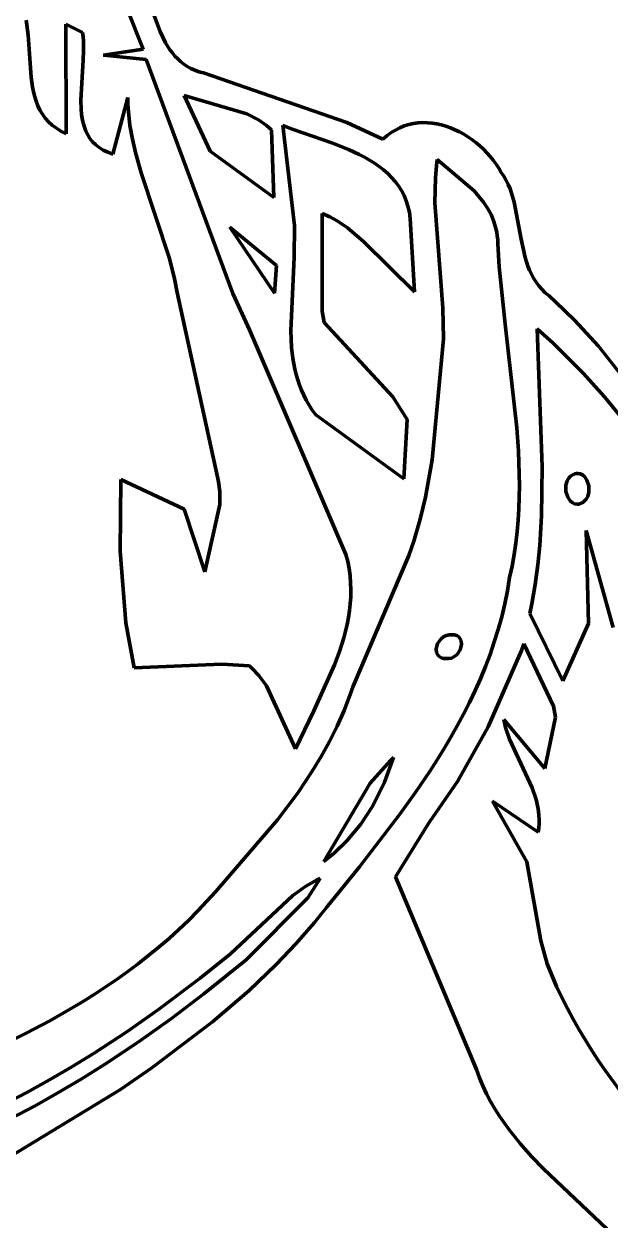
# Model space of a CAD drawing. Header units: millimetres. Extents: x 0 to 12.5, y 0 to 14.6.
# Drawn here: x 9.376 to 10.236, y 3.18 to 4.934 of the extents above; entities that cross this region are included whole.
import ezdxf

# ---------------------------------------------------------------- set-up
doc = ezdxf.new("R2010")
doc.units = ezdxf.units.MM
doc.layers.add('color#131313ff', color=7, linetype='CONTINUOUS', lineweight=100)
doc.layers.add('color#fcfcfcff', color=7, linetype='CONTINUOUS', lineweight=100)

msp = doc.modelspace()

# ---------------------------------------------------------------- linework, layer by layer
at = {"layer": 'color#131313ff'}
for p, q in [((9.5518, 4.9877), (9.5761, 4.9229)), ((9.5513, 4.8971), (9.5272, 4.9573)), ((9.3795, 4.9397), (9.3808, 4.9324)), ((9.3808, 4.9324), (9.3827, 4.9173)), ((9.4385, 4.7727), (9.4378, 4.9334)), ((9.4378, 4.9334), (9.4624, 4.9214)), ((9.3827, 4.9173), (9.3869, 4.856)), ((9.4624, 4.9214), (9.4633, 4.9152)), ((9.4633, 4.9152), (9.4638, 4.9087)), ((9.5761, 4.9229), (9.5843, 4.9063)), ((9.464, 4.8951), (9.4634, 4.8809)), ((9.4638, 4.9087), (9.464, 4.8951)), ((9.4929, 4.8884), (9.5513, 4.8971)), ((9.5843, 4.9063), (9.5906, 4.8962)), ((9.5906, 4.8962), (9.5942, 4.8914)), ((9.4634, 4.8809), (9.4599, 4.8224)), ((9.5556, 4.8819), (9.4929, 4.8884)), ((9.6829, 4.5387), (9.5556, 4.8819)), ((9.5942, 4.8914), (9.5979, 4.8869)), ((9.5979, 4.8869), (9.602, 4.8826)), ((9.602, 4.8826), (9.6063, 4.8787)), ((9.6063, 4.8787), (9.611, 4.875)), ((9.611, 4.875), (9.616, 4.8717)), ((9.616, 4.8717), (9.6213, 4.8687)), ((9.6213, 4.8687), (9.627, 4.8661)), ((9.627, 4.8661), (9.6331, 4.8639)), ((9.6331, 4.8639), (9.6396, 4.8621)), ((9.6396, 4.8621), (9.8501, 4.7896)), ((9.3869, 4.856), (9.389, 4.8413)), ((9.389, 4.8413), (9.3905, 4.8342)), ((9.3905, 4.8342), (9.3922, 4.8272)), ((9.3922, 4.8272), (9.3944, 4.8205)), ((9.5068, 4.743), (9.5286, 4.826)), ((9.5286, 4.826), (9.5289, 4.8156)), ((9.6114, 4.829), (9.6494, 4.7472)), ((9.7035, 4.802), (9.6114, 4.829)), ((9.3944, 4.8205), (9.397, 4.814)), ((9.397, 4.814), (9.4, 4.8077)), ((9.4, 4.8077), (9.4036, 4.8017)), ((9.4599, 4.8224), (9.4603, 4.8084)), ((9.4603, 4.8084), (9.4609, 4.8016)), ((9.5289, 4.8156), (9.5296, 4.8053)), ((9.4036, 4.8017), (9.4077, 4.796)), ((9.4077, 4.796), (9.4125, 4.7906)), ((9.4125, 4.7906), (9.4179, 4.7856)), ((9.4609, 4.8016), (9.4619, 4.7951)), ((9.4619, 4.7951), (9.4633, 4.7887)), ((9.4633, 4.7887), (9.4651, 4.7826)), ((9.5296, 4.8053), (9.5306, 4.7951)), ((9.5306, 4.7951), (9.532, 4.785)), ((9.7203, 4.7932), (9.7035, 4.802)), ((9.732, 4.785), (9.7203, 4.7932)), ((9.8501, 4.7896), (9.9027, 4.7649)), ((9.9476, 4.7879), (9.9544, 4.7888)), ((9.9544, 4.7888), (9.9613, 4.7892)), ((9.9613, 4.7892), (9.9681, 4.7891)), ((9.9681, 4.7891), (9.975, 4.7885)), ((9.975, 4.7885), (9.9818, 4.7875)), ((9.4179, 4.7856), (9.424, 4.7809)), ((9.424, 4.7809), (9.4308, 4.7766)), ((9.4308, 4.7766), (9.4385, 4.7727)), ((9.4651, 4.7826), (9.4673, 4.7768)), ((9.4673, 4.7768), (9.47, 4.7712)), ((9.47, 4.7712), (9.4733, 4.766)), ((9.532, 4.785), (9.5355, 4.7649)), ((9.7393, 4.7786), (9.732, 4.785)), ((9.7429, 4.6793), (9.7393, 4.7786)), ((9.7563, 4.7851), (9.7731, 4.6383)), ((9.7711, 4.7794), (9.7563, 4.7851)), ((9.8279, 4.7595), (9.7711, 4.7794)), ((9.9087, 4.7701), (9.9149, 4.7746)), ((9.9149, 4.7746), (9.9212, 4.7784)), ((9.9212, 4.7784), (9.9276, 4.7817)), ((9.9276, 4.7817), (9.9342, 4.7843)), ((9.9342, 4.7843), (9.9409, 4.7864)), ((9.9409, 4.7864), (9.9476, 4.7879)), ((9.9818, 4.7875), (9.9886, 4.786)), ((9.9886, 4.786), (9.9954, 4.784)), ((9.9954, 4.784), (10.002, 4.7817)), ((10.002, 4.7817), (10.0086, 4.7789)), ((10.0086, 4.7789), (10.015, 4.7758)), ((10.015, 4.7758), (10.0214, 4.7723)), ((10.0214, 4.7723), (10.0275, 4.7685)), ((9.4733, 4.766), (9.4772, 4.7611)), ((9.4772, 4.7611), (9.4817, 4.7566)), ((9.4817, 4.7566), (9.4869, 4.7526)), ((9.5355, 4.7649), (9.54, 4.7452)), ((9.8525, 4.7497), (9.8279, 4.7595)), ((9.9027, 4.7649), (9.9087, 4.7701)), ((10.0275, 4.7685), (10.0335, 4.7644)), ((10.0335, 4.7644), (10.0393, 4.76)), ((10.0393, 4.76), (10.0449, 4.7553)), ((10.0449, 4.7553), (10.0502, 4.7503)), ((9.4869, 4.7526), (9.4928, 4.7489)), ((9.4928, 4.7489), (9.4994, 4.7457)), ((9.4994, 4.7457), (9.5068, 4.743)), ((9.54, 4.7452), (9.5482, 4.7158)), ((9.6494, 4.7472), (9.7429, 4.6793)), ((9.8683, 4.7424), (9.8525, 4.7497)), ((9.876, 4.7385), (9.8683, 4.7424)), ((9.8834, 4.7343), (9.876, 4.7385)), ((10.0502, 4.7503), (10.0554, 4.7451)), ((10.0554, 4.7451), (10.0602, 4.7397)), ((10.0602, 4.7397), (10.0647, 4.7341)), ((9.8905, 4.7298), (9.8834, 4.7343)), ((9.8974, 4.7251), (9.8905, 4.7298)), ((9.9039, 4.7201), (9.8974, 4.7251)), ((9.91, 4.7147), (9.9039, 4.7201)), ((9.9813, 4.7263), (9.9798, 4.7081)), ((9.9824, 4.7354), (9.9813, 4.7263)), ((10.0367, 4.6894), (9.9824, 4.7354)), ((10.0647, 4.7341), (10.069, 4.7283)), ((10.069, 4.7283), (10.0729, 4.7223)), ((10.0729, 4.7223), (10.0764, 4.7162)), ((9.5482, 4.7158), (9.5898, 4.59)), ((9.9157, 4.709), (9.91, 4.7147)), ((9.921, 4.703), (9.9157, 4.709)), ((9.9258, 4.6966), (9.921, 4.703)), ((9.9798, 4.7081), (9.9791, 4.6718)), ((10.0764, 4.7162), (10.0803, 4.7105)), ((10.0803, 4.7105), (10.0837, 4.7046)), ((10.0837, 4.7046), (10.0867, 4.6985)), ((9.9302, 4.6898), (9.9258, 4.6966)), ((9.9339, 4.6825), (9.9302, 4.6898)), ((10.0505, 4.6726), (10.0367, 4.6894)), ((10.0867, 4.6985), (10.0894, 4.6923)), ((10.0894, 4.6923), (10.0917, 4.6859)), ((10.0917, 4.6859), (10.0956, 4.6728)), ((9.9371, 4.6748), (9.9339, 4.6825)), ((9.9397, 4.6667), (9.9371, 4.6748)), ((9.9417, 4.658), (9.9397, 4.6667)), ((9.9791, 4.6718), (9.9908, 4.5177)), ((10.0564, 4.6637), (10.0505, 4.6726)), ((10.0956, 4.6728), (10.1057, 4.6184)), ((9.8138, 4.5127), (9.8137, 4.6562)), ((9.8137, 4.6562), (9.8251, 4.651)), ((9.8251, 4.651), (9.8359, 4.6451)), ((9.9429, 4.6489), (9.9417, 4.658)), ((9.9493, 4.5413), (9.9429, 4.6489)), ((10.0615, 4.6543), (10.0564, 4.6637)), ((10.0656, 4.6444), (10.0615, 4.6543)), ((9.6783, 4.636), (9.7441, 4.5392)), ((9.7467, 4.5797), (9.6783, 4.636)), ((9.7731, 4.6383), (9.7727, 4.5913)), ((9.8359, 4.6451), (9.8511, 4.6348)), ((9.8511, 4.6348), (9.8745, 4.6151)), ((10.0687, 4.6341), (10.0656, 4.6444)), ((10.0699, 4.6287), (10.0687, 4.6341)), ((9.8745, 4.6151), (9.9493, 4.5413)), ((10.0707, 4.6232), (10.0699, 4.6287)), ((10.0713, 4.6175), (10.0707, 4.6232)), ((10.0715, 4.6117), (10.0713, 4.6175)), ((10.1057, 4.6184), (10.1114, 4.5917)), ((10.0735, 4.578), (10.0715, 4.6117)), ((9.5898, 4.59), (9.5974, 4.5604)), ((9.7441, 4.5392), (9.7467, 4.5797)), ((9.7727, 4.5913), (9.7677, 4.4843)), ((10.082, 4.4936), (10.0735, 4.578)), ((10.1114, 4.5917), (10.1155, 4.579)), ((10.1155, 4.579), (10.1179, 4.5729)), ((9.5974, 4.5604), (9.6013, 4.5403)), ((10.1179, 4.5729), (10.1207, 4.5669)), ((10.1207, 4.5669), (10.1239, 4.5611)), ((10.1239, 4.5611), (10.1275, 4.5555)), ((10.1275, 4.5555), (10.1315, 4.5501)), ((10.1315, 4.5501), (10.136, 4.5449)), ((10.136, 4.5449), (10.141, 4.5399)), ((9.6013, 4.5403), (9.6609, 4.2675)), ((9.7073, 4.4853), (9.6829, 4.5387)), ((10.141, 4.5399), (10.1465, 4.5353)), ((10.1465, 4.5353), (10.1561, 4.5265)), ((10.1561, 4.5265), (10.1838, 4.4994)), ((9.8168, 4.4964), (9.8138, 4.5127)), ((9.9908, 4.5177), (9.9916, 4.4723)), ((9.9177, 4.387), (9.8168, 4.4964)), ((10.0993, 4.3415), (10.082, 4.4936)), ((10.1838, 4.4994), (10.2189, 4.4616)), ((9.8487, 4.1561), (9.7073, 4.4853)), ((9.7677, 4.4843), (9.7689, 4.4597)), ((10.1292, 4.4868), (10.1365, 4.2847)), ((10.1524, 4.4658), (10.1292, 4.4868)), ((9.7689, 4.4597), (9.7708, 4.4436)), ((9.9916, 4.4723), (9.9751, 4.2949)), ((10.1748, 4.4441), (10.1524, 4.4658)), ((10.2189, 4.4616), (10.3868, 4.2487)), ((9.7708, 4.4436), (9.7738, 4.4277)), ((10.1965, 4.4217), (10.1748, 4.4441)), ((9.7738, 4.4277), (9.7757, 4.4199)), ((9.7757, 4.4199), (9.778, 4.4121)), ((10.2278, 4.387), (10.1965, 4.4217)), ((9.778, 4.4121), (9.7806, 4.4045)), ((9.7806, 4.4045), (9.7835, 4.3969)), ((9.7835, 4.3969), (9.7869, 4.3895)), ((9.7869, 4.3895), (9.7906, 4.3821)), ((9.9385, 4.354), (9.9177, 4.387)), ((10.2675, 4.3388), (10.2278, 4.387)), ((9.7906, 4.3821), (9.7948, 4.3749)), ((9.7948, 4.3749), (9.7994, 4.3678)), ((9.7994, 4.3678), (9.8045, 4.3609)), ((9.8045, 4.3609), (9.9336, 4.267)), ((9.9336, 4.267), (9.9385, 4.354)), ((10.1016, 4.3077), (10.0993, 4.3415)), ((10.1029, 4.2739), (10.1016, 4.3077)), ((9.9751, 4.2949), (9.9654, 4.2402)), ((10.1365, 4.2847), (10.1357, 4.2125)), ((9.5186, 4.2662), (9.5176, 4.1608)), ((9.6116, 4.2225), (9.5186, 4.2662)), ((9.6609, 4.2675), (9.6619, 4.2626)), ((9.6619, 4.2626), (9.6637, 4.2482)), ((10.1031, 4.257), (10.1029, 4.2739)), ((10.1711, 4.2575), (10.1729, 4.2639)), ((10.1729, 4.2639), (10.175, 4.2676)), ((10.175, 4.2676), (10.178, 4.2707)), ((10.178, 4.2707), (10.1803, 4.2723)), ((10.1803, 4.2723), (10.1825, 4.2735)), ((10.1825, 4.2735), (10.1846, 4.2744)), ((10.1846, 4.2744), (10.1867, 4.2749)), ((10.1867, 4.2749), (10.1886, 4.275)), ((10.1886, 4.275), (10.1923, 4.2745)), ((10.1923, 4.2745), (10.1956, 4.2728)), ((10.1956, 4.2728), (10.1985, 4.2702)), ((10.1985, 4.2702), (10.202, 4.265)), ((10.202, 4.265), (10.2047, 4.2565)), ((9.6637, 4.2482), (9.6637, 4.2291)), ((10.1029, 4.2401), (10.1031, 4.257)), ((10.1713, 4.2485), (10.1711, 4.2575)), ((10.1741, 4.2399), (10.1713, 4.2485)), ((10.2049, 4.2474), (10.2033, 4.241)), ((10.2047, 4.2565), (10.2049, 4.2474)), ((9.6637, 4.2291), (9.6419, 4.1305)), ((9.9654, 4.2402), (9.9577, 4.2077)), ((10.1023, 4.2232), (10.1029, 4.2401)), ((10.1776, 4.2347), (10.1741, 4.2399)), ((10.1806, 4.2321), (10.1776, 4.2347)), ((10.184, 4.2304), (10.1806, 4.2321)), ((10.1877, 4.2298), (10.184, 4.2304)), ((10.1897, 4.2299), (10.1877, 4.2298)), ((10.1917, 4.2304), (10.1897, 4.2299)), ((10.1939, 4.2312), (10.1917, 4.2304)), ((10.1961, 4.2324), (10.1939, 4.2312)), ((10.1983, 4.234), (10.1961, 4.2324)), ((10.2012, 4.2372), (10.1983, 4.234)), ((10.2033, 4.241), (10.2012, 4.2372)), ((9.6419, 4.1305), (9.6116, 4.2225)), ((10.1013, 4.2063), (10.1023, 4.2232)), ((10.1357, 4.2125), (10.133, 4.1694)), ((9.9577, 4.2077), (9.9482, 4.1756)), ((10.0998, 4.1895), (10.1013, 4.2063)), ((9.9482, 4.1756), (9.9408, 4.1545)), ((10.0979, 4.1726), (10.0998, 4.1895)), ((10.2043, 4.0546), (10.201, 4.1911)), ((10.201, 4.1911), (10.2408, 4.0492)), ((9.5176, 4.1608), (9.5261, 4.0557)), ((10.0954, 4.1558), (10.0979, 4.1726)), ((10.133, 4.1694), (10.1302, 4.1408)), ((9.8513, 4.1456), (9.8487, 4.1561)), ((9.8533, 4.1353), (9.8513, 4.1456)), ((9.9408, 4.1545), (9.8592, 3.9628)), ((10.0924, 4.139), (10.0954, 4.1558)), ((10.1302, 4.1408), (10.1263, 4.1122)), ((9.8547, 4.1249), (9.8533, 4.1353)), ((9.8555, 4.1146), (9.8547, 4.1249)), ((10.0856, 4.1028), (10.0888, 4.1221)), ((10.0888, 4.1221), (10.0924, 4.139)), ((9.8559, 4.1043), (9.8555, 4.1146)), ((9.8557, 4.0941), (9.8559, 4.1043)), ((10.1263, 4.1122), (10.1212, 4.0838)), ((9.855, 4.0839), (9.8557, 4.0941)), ((10.0817, 4.0837), (10.0856, 4.1028)), ((9.8523, 4.0637), (9.8539, 4.0738)), ((9.8539, 4.0738), (9.855, 4.0839)), ((10.0772, 4.0648), (10.0817, 4.0837)), ((10.1212, 4.0838), (10.1182, 4.0696)), ((10.1182, 4.0696), (10.167, 3.9709)), ((9.5261, 4.0557), (9.5382, 3.9897)), ((9.848, 4.0436), (9.8504, 4.0536)), ((9.8504, 4.0536), (9.8523, 4.0637)), ((10.0721, 4.0462), (10.0772, 4.0648)), ((10.167, 3.9709), (10.2043, 4.0546)), ((9.8454, 4.0336), (9.848, 4.0436)), ((9.9877, 4.0321), (9.9925, 4.0358)), ((9.9925, 4.0358), (9.9962, 4.0374)), ((9.9962, 4.0374), (10.0003, 4.0381)), ((10.0003, 4.0381), (10.0024, 4.0381)), ((10.0024, 4.0381), (10.005, 4.0382)), ((10.005, 4.0382), (10.0074, 4.0381)), ((10.0074, 4.0381), (10.0095, 4.0377)), ((10.0095, 4.0377), (10.0113, 4.037)), ((10.0113, 4.037), (10.0143, 4.0351)), ((10.0143, 4.0351), (10.0164, 4.0325)), ((10.0663, 4.0278), (10.0721, 4.0462)), ((9.8391, 4.0138), (9.8454, 4.0336)), ((9.9812, 4.0179), (9.9832, 4.0254)), ((9.9816, 4.0125), (9.9812, 4.0179)), ((9.9832, 4.0254), (9.9877, 4.0321)), ((10.018, 4.0239), (10.0161, 4.0163)), ((10.0164, 4.0325), (10.0177, 4.0293)), ((10.0177, 4.0293), (10.018, 4.0239)), ((10.06, 4.0096), (10.0663, 4.0278)), ((10.1096, 4.025), (10.1061, 4.0154)), ((10.1531, 3.9336), (10.1096, 4.025)), ((9.8319, 3.9942), (9.8391, 4.0138)), ((9.9829, 4.0094), (9.9816, 4.0125)), ((9.985, 4.0067), (9.9829, 4.0094)), ((9.9881, 4.0048), (9.985, 4.0067)), ((9.99, 4.0041), (9.9881, 4.0048)), ((9.9922, 4.0037), (9.99, 4.0041)), ((9.9946, 4.0035), (9.9922, 4.0037)), ((9.9973, 4.0035), (9.9946, 4.0035)), ((9.9994, 4.0035), (9.9973, 4.0035)), ((10.0034, 4.0042), (9.9994, 4.0035)), ((10.007, 4.0058), (10.0034, 4.0042)), ((10.0117, 4.0096), (10.007, 4.0058)), ((10.0161, 4.0163), (10.0117, 4.0096)), ((10.0532, 3.9917), (10.06, 4.0096)), ((10.1061, 4.0154), (10.0571, 3.9033)), ((9.5382, 3.9897), (9.6665, 3.9954)), ((9.6665, 3.9954), (9.7072, 3.9927)), ((9.7072, 3.9927), (9.7108, 3.9894)), ((9.7108, 3.9894), (9.7208, 3.9788)), ((9.8014, 3.9269), (9.8319, 3.9942)), ((10.0459, 3.9739), (10.0532, 3.9917)), ((9.7208, 3.9788), (9.7322, 3.9633)), ((10.0381, 3.9564), (10.0459, 3.9739)), ((9.7322, 3.9633), (9.7745, 3.8711)), ((9.8551, 3.9508), (9.8507, 3.939)), ((9.8592, 3.9628), (9.8551, 3.9508)), ((10.0298, 3.939), (10.0381, 3.9564)), ((9.8507, 3.939), (9.846, 3.9273)), ((10.0211, 3.9219), (10.0298, 3.939)), ((10.1558, 3.9175), (10.1531, 3.9336)), ((9.7745, 3.8711), (9.8014, 3.9269)), ((9.846, 3.9273), (9.8358, 3.9043)), ((10.012, 3.9049), (10.0211, 3.9219)), ((10.0829, 3.9025), (10.0802, 3.9143)), ((10.0802, 3.9143), (10.1402, 3.8422)), ((10.1402, 3.8422), (10.1558, 3.9175)), ((9.8358, 3.9043), (9.8246, 3.8819)), ((10.0025, 3.8882), (10.012, 3.9049)), ((10.0571, 3.9033), (10.0122, 3.8234)), ((10.0887, 3.8853), (10.0829, 3.9025)), ((9.8246, 3.8819), (9.8124, 3.86)), ((9.9927, 3.8716), (10.0025, 3.8882)), ((10.1219, 3.8138), (10.0887, 3.8853)), ((9.8124, 3.86), (9.7994, 3.8385)), ((9.9185, 3.8585), (9.9054, 3.8223)), ((9.9139, 3.8541), (9.9185, 3.8585)), ((9.9825, 3.8551), (9.9927, 3.8716)), ((9.8844, 3.8207), (9.9139, 3.8541)), ((9.972, 3.8388), (9.9825, 3.8551)), ((9.7994, 3.8385), (9.7784, 3.8072)), ((9.9503, 3.8067), (9.972, 3.8388)), ((9.7784, 3.8072), (9.7483, 3.7668)), ((9.8164, 3.7059), (9.8844, 3.8207)), ((9.9054, 3.8223), (9.8881, 3.7877)), ((9.9277, 3.7751), (9.9503, 3.8067)), ((10.0122, 3.8234), (9.9718, 3.7646)), ((10.1276, 3.7969), (10.1219, 3.8138)), ((10.1142, 3.7055), (10.0638, 3.7944)), ((10.0638, 3.7944), (10.1307, 3.7487)), ((10.1303, 3.7853), (10.1276, 3.7969)), ((9.8685, 3.6982), (9.9277, 3.7751)), ((9.8881, 3.7877), (9.8704, 3.7608)), ((10.1312, 3.7795), (10.1303, 3.7853)), ((10.1318, 3.7735), (10.1312, 3.7795)), ((10.1321, 3.7674), (10.1318, 3.7735)), ((9.7483, 3.7668), (9.6578, 3.6621)), ((9.8704, 3.7608), (9.8498, 3.736)), ((9.97, 3.7618), (9.9213, 3.6835)), ((9.9718, 3.7646), (9.97, 3.7618)), ((10.1307, 3.7487), (10.1316, 3.755)), ((10.1316, 3.755), (10.132, 3.7613)), ((10.132, 3.7613), (10.1321, 3.7674)), ((9.8498, 3.736), (9.8314, 3.7181)), ((9.8314, 3.7181), (9.8164, 3.7059)), ((10.1345, 3.5897), (10.1142, 3.7055)), ((9.8203, 3.6384), (9.8685, 3.6982)), ((9.9213, 3.6835), (10.0401, 3.401)), ((9.7706, 3.6559), (9.79, 3.6696)), ((9.79, 3.6696), (9.8057, 3.6784)), ((9.8111, 3.681), (9.7929, 3.6528)), ((9.8057, 3.6784), (9.8111, 3.681)), ((9.6578, 3.6621), (9.6448, 3.6475)), ((9.6795, 3.5705), (9.7706, 3.6559)), ((9.7929, 3.6528), (9.7024, 3.5618)), ((9.6314, 3.6333), (9.6177, 3.6195)), ((9.6448, 3.6475), (9.6314, 3.6333)), ((9.8027, 3.6166), (9.8203, 3.6384)), ((9.6177, 3.6195), (9.6037, 3.6061)), ((9.7752, 3.585), (9.8027, 3.6166)), ((9.6037, 3.6061), (9.5893, 3.5931)), ((9.5746, 3.5805), (9.5597, 3.5683)), ((9.5893, 3.5931), (9.5746, 3.5805)), ((9.7464, 3.5548), (9.7752, 3.585)), ((10.1438, 3.5558), (10.1345, 3.5897)), ((9.5597, 3.5683), (9.5444, 3.5563)), ((9.6349, 3.5349), (9.6795, 3.5705)), ((9.7024, 3.5618), (9.6404, 3.5119)), ((9.529, 3.5448), (9.5132, 3.5335)), ((9.5444, 3.5563), (9.529, 3.5448)), ((9.7061, 3.5162), (9.7464, 3.5548)), ((10.1505, 3.5393), (10.1438, 3.5558)), ((9.5132, 3.5335), (9.4972, 3.5226)), ((9.574, 3.4891), (9.6349, 3.5349)), ((10.1577, 3.5227), (10.1505, 3.5393)), ((9.481, 3.512), (9.4646, 3.5017)), ((9.4972, 3.5226), (9.481, 3.512)), ((9.6404, 3.5119), (9.5928, 3.4759)), ((9.6531, 3.4708), (9.7061, 3.5162)), ((10.1653, 3.5064), (10.1577, 3.5227)), ((9.448, 3.4917), (9.4143, 3.4724)), ((9.4646, 3.5017), (9.448, 3.4917)), ((10.1734, 3.4904), (10.1653, 3.5064)), ((10.1818, 3.4746), (10.1734, 3.4904)), ((9.5272, 3.4562), (9.574, 3.4891)), ((9.5928, 3.4759), (9.5441, 3.4412)), ((10.1907, 3.459), (10.1818, 3.4746)), ((9.4143, 3.4724), (9.3799, 3.4541)), ((9.4794, 3.4248), (9.5272, 3.4562)), ((9.564, 3.4034), (9.6531, 3.4708)), ((10.1999, 3.4438), (10.1907, 3.459)), ((9.3799, 3.4541), (9.3451, 3.4367)), ((9.5441, 3.4412), (9.4944, 3.408)), ((10.2094, 3.4287), (10.1999, 3.4438)), ((9.4469, 3.4048), (9.4794, 3.4248)), ((10.2193, 3.4138), (10.2094, 3.4287)), ((9.414, 3.3856), (9.4469, 3.4048)), ((9.4944, 3.408), (9.4606, 3.3868)), ((9.5181, 3.3718), (9.564, 3.4034)), ((10.2294, 3.3991), (10.2193, 3.4138)), ((9.3807, 3.3672), (9.414, 3.3856)), ((9.4606, 3.3868), (9.4264, 3.3665)), ((10.0401, 3.401), (10.0445, 3.3888)), ((10.0445, 3.3888), (10.0495, 3.3769)), ((10.2505, 3.3703), (10.2294, 3.3991)), ((9.355, 3.2722), (9.5181, 3.3718)), ((10.0495, 3.3769), (10.055, 3.3653)), ((9.3469, 3.3498), (9.3807, 3.3672)), ((9.4264, 3.3665), (9.3917, 3.347)), ((10.055, 3.3653), (10.0609, 3.3541)), ((10.0609, 3.3541), (10.0672, 3.3432)), ((9.3917, 3.347), (9.3565, 3.3285)), ((10.0672, 3.3432), (10.0739, 3.3326)), ((10.0739, 3.3326), (10.081, 3.3222)), ((10.081, 3.3222), (10.0884, 3.312)), ((10.0884, 3.312), (10.0962, 3.3021)), ((10.0962, 3.3021), (10.1042, 3.2924)), ((10.1042, 3.2924), (10.121, 3.2735)), ((10.121, 3.2735), (10.1386, 3.2552)), ((10.1386, 3.2552), (10.2313, 3.1672))]:
    msp.add_line(p, q, dxfattribs=at)
at = {"layer": 'color#fcfcfcff'}
for p, q in [((9.5761, 4.9229), (9.5518, 4.9877)), ((9.5272, 4.9573), (9.5513, 4.8971)), ((9.3808, 4.9324), (9.3795, 4.9397)), ((9.3827, 4.9173), (9.3808, 4.9324)), ((9.4624, 4.9214), (9.4378, 4.9334)), ((9.4378, 4.9334), (9.4385, 4.7727)), ((9.3869, 4.856), (9.3827, 4.9173)), ((9.4633, 4.9152), (9.4624, 4.9214)), ((9.4638, 4.9087), (9.4633, 4.9152)), ((9.5843, 4.9063), (9.5761, 4.9229)), ((9.4634, 4.8809), (9.464, 4.8951)), ((9.464, 4.8951), (9.4638, 4.9087)), ((9.5513, 4.8971), (9.4929, 4.8884)), ((9.5906, 4.8962), (9.5843, 4.9063)), ((9.5942, 4.8914), (9.5906, 4.8962)), ((9.4599, 4.8224), (9.4634, 4.8809)), ((9.4929, 4.8884), (9.5556, 4.8819)), ((9.5556, 4.8819), (9.6829, 4.5387)), ((9.5979, 4.8869), (9.5942, 4.8914)), ((9.602, 4.8826), (9.5979, 4.8869)), ((9.6063, 4.8787), (9.602, 4.8826)), ((9.611, 4.875), (9.6063, 4.8787)), ((9.616, 4.8717), (9.611, 4.875)), ((9.6213, 4.8687), (9.616, 4.8717)), ((9.627, 4.8661), (9.6213, 4.8687)), ((9.6331, 4.8639), (9.627, 4.8661)), ((9.6396, 4.8621), (9.6331, 4.8639)), ((9.8501, 4.7896), (9.6396, 4.8621)), ((9.389, 4.8413), (9.3869, 4.856)), ((9.3905, 4.8342), (9.389, 4.8413)), ((9.3922, 4.8272), (9.3905, 4.8342)), ((9.3944, 4.8205), (9.3922, 4.8272)), ((9.5286, 4.826), (9.5068, 4.743)), ((9.5289, 4.8156), (9.5286, 4.826)), ((9.6114, 4.829), (9.7035, 4.802)), ((9.6494, 4.7472), (9.6114, 4.829)), ((9.397, 4.814), (9.3944, 4.8205)), ((9.4, 4.8077), (9.397, 4.814)), ((9.4036, 4.8017), (9.4, 4.8077)), ((9.4603, 4.8084), (9.4599, 4.8224)), ((9.4609, 4.8016), (9.4603, 4.8084)), ((9.5296, 4.8053), (9.5289, 4.8156)), ((9.4077, 4.796), (9.4036, 4.8017)), ((9.4125, 4.7906), (9.4077, 4.796)), ((9.4179, 4.7856), (9.4125, 4.7906)), ((9.4619, 4.7951), (9.4609, 4.8016)), ((9.4633, 4.7887), (9.4619, 4.7951)), ((9.4651, 4.7826), (9.4633, 4.7887)), ((9.5306, 4.7951), (9.5296, 4.8053)), ((9.532, 4.785), (9.5306, 4.7951)), ((9.7035, 4.802), (9.7203, 4.7932)), ((9.7203, 4.7932), (9.732, 4.785)), ((9.9027, 4.7649), (9.8501, 4.7896)), ((9.9544, 4.7888), (9.9476, 4.7879)), ((9.9613, 4.7892), (9.9544, 4.7888)), ((9.9681, 4.7891), (9.9613, 4.7892)), ((9.975, 4.7885), (9.9681, 4.7891)), ((9.9818, 4.7875), (9.975, 4.7885)), ((9.424, 4.7809), (9.4179, 4.7856)), ((9.4308, 4.7766), (9.424, 4.7809)), ((9.4385, 4.7727), (9.4308, 4.7766)), ((9.4673, 4.7768), (9.4651, 4.7826)), ((9.47, 4.7712), (9.4673, 4.7768)), ((9.4733, 4.766), (9.47, 4.7712)), ((9.5355, 4.7649), (9.532, 4.785)), ((9.732, 4.785), (9.7393, 4.7786)), ((9.7393, 4.7786), (9.7429, 4.6793)), ((9.7563, 4.7851), (9.7711, 4.7794)), ((9.7731, 4.6383), (9.7563, 4.7851)), ((9.7711, 4.7794), (9.8279, 4.7595)), ((9.9149, 4.7746), (9.9087, 4.7701)), ((9.9212, 4.7784), (9.9149, 4.7746)), ((9.9276, 4.7817), (9.9212, 4.7784)), ((9.9342, 4.7843), (9.9276, 4.7817)), ((9.9409, 4.7864), (9.9342, 4.7843)), ((9.9476, 4.7879), (9.9409, 4.7864)), ((9.9886, 4.786), (9.9818, 4.7875)), ((9.9954, 4.784), (9.9886, 4.786)), ((10.002, 4.7817), (9.9954, 4.784)), ((10.0086, 4.7789), (10.002, 4.7817)), ((10.015, 4.7758), (10.0086, 4.7789)), ((10.0214, 4.7723), (10.015, 4.7758)), ((10.0275, 4.7685), (10.0214, 4.7723)), ((9.4772, 4.7611), (9.4733, 4.766)), ((9.4817, 4.7566), (9.4772, 4.7611)), ((9.4869, 4.7526), (9.4817, 4.7566)), ((9.54, 4.7452), (9.5355, 4.7649)), ((9.8279, 4.7595), (9.8525, 4.7497)), ((9.9087, 4.7701), (9.9027, 4.7649)), ((10.0335, 4.7644), (10.0275, 4.7685)), ((10.0393, 4.76), (10.0335, 4.7644)), ((10.0449, 4.7553), (10.0393, 4.76)), ((10.0502, 4.7503), (10.0449, 4.7553)), ((9.4928, 4.7489), (9.4869, 4.7526)), ((9.4994, 4.7457), (9.4928, 4.7489)), ((9.5068, 4.743), (9.4994, 4.7457)), ((9.5482, 4.7158), (9.54, 4.7452)), ((9.7429, 4.6793), (9.6494, 4.7472)), ((9.8525, 4.7497), (9.8683, 4.7424)), ((9.8683, 4.7424), (9.876, 4.7385)), ((9.876, 4.7385), (9.8834, 4.7343)), ((10.0554, 4.7451), (10.0502, 4.7503)), ((10.0602, 4.7397), (10.0554, 4.7451)), ((10.0647, 4.7341), (10.0602, 4.7397)), ((9.8834, 4.7343), (9.8905, 4.7298)), ((9.8905, 4.7298), (9.8974, 4.7251)), ((9.8974, 4.7251), (9.9039, 4.7201)), ((9.9039, 4.7201), (9.91, 4.7147)), ((9.9798, 4.7081), (9.9813, 4.7263)), ((9.9813, 4.7263), (9.9824, 4.7354)), ((9.9824, 4.7354), (10.0367, 4.6894)), ((10.069, 4.7283), (10.0647, 4.7341)), ((10.0729, 4.7223), (10.069, 4.7283)), ((10.0764, 4.7162), (10.0729, 4.7223)), ((9.5898, 4.59), (9.5482, 4.7158)), ((9.91, 4.7147), (9.9157, 4.709)), ((9.9157, 4.709), (9.921, 4.703)), ((9.921, 4.703), (9.9258, 4.6966)), ((9.9791, 4.6718), (9.9798, 4.7081)), ((10.0803, 4.7105), (10.0764, 4.7162)), ((10.0837, 4.7046), (10.0803, 4.7105)), ((10.0867, 4.6985), (10.0837, 4.7046)), ((9.9258, 4.6966), (9.9302, 4.6898)), ((9.9302, 4.6898), (9.9339, 4.6825)), ((10.0367, 4.6894), (10.0505, 4.6726)), ((10.0894, 4.6923), (10.0867, 4.6985)), ((10.0917, 4.6859), (10.0894, 4.6923)), ((10.0956, 4.6728), (10.0917, 4.6859)), ((9.9339, 4.6825), (9.9371, 4.6748)), ((9.9371, 4.6748), (9.9397, 4.6667)), ((9.9397, 4.6667), (9.9417, 4.658)), ((9.9908, 4.5177), (9.9791, 4.6718)), ((10.0505, 4.6726), (10.0564, 4.6637)), ((10.1057, 4.6184), (10.0956, 4.6728)), ((9.8251, 4.651), (9.8137, 4.6562)), ((9.8137, 4.6562), (9.8138, 4.5127)), ((9.8359, 4.6451), (9.8251, 4.651)), ((9.9417, 4.658), (9.9429, 4.6489)), ((9.9429, 4.6489), (9.9493, 4.5413)), ((10.0564, 4.6637), (10.0615, 4.6543)), ((10.0615, 4.6543), (10.0656, 4.6444)), ((9.6783, 4.636), (9.7467, 4.5797)), ((9.7441, 4.5392), (9.6783, 4.636)), ((9.7727, 4.5913), (9.7731, 4.6383)), ((9.8511, 4.6348), (9.8359, 4.6451)), ((9.8745, 4.6151), (9.8511, 4.6348)), ((10.0656, 4.6444), (10.0687, 4.6341)), ((10.0687, 4.6341), (10.0699, 4.6287)), ((9.9493, 4.5413), (9.8745, 4.6151)), ((10.0699, 4.6287), (10.0707, 4.6232)), ((10.0707, 4.6232), (10.0713, 4.6175)), ((10.0713, 4.6175), (10.0715, 4.6117)), ((10.1114, 4.5917), (10.1057, 4.6184)), ((10.0715, 4.6117), (10.0735, 4.578)), ((9.5974, 4.5604), (9.5898, 4.59)), ((9.7467, 4.5797), (9.7441, 4.5392)), ((9.7677, 4.4843), (9.7727, 4.5913)), ((10.0735, 4.578), (10.082, 4.4936)), ((10.1155, 4.579), (10.1114, 4.5917)), ((10.1179, 4.5729), (10.1155, 4.579)), ((9.6013, 4.5403), (9.5974, 4.5604)), ((10.1207, 4.5669), (10.1179, 4.5729)), ((10.1239, 4.5611), (10.1207, 4.5669)), ((10.1275, 4.5555), (10.1239, 4.5611)), ((10.1315, 4.5501), (10.1275, 4.5555)), ((10.136, 4.5449), (10.1315, 4.5501)), ((10.141, 4.5399), (10.136, 4.5449)), ((9.6609, 4.2675), (9.6013, 4.5403)), ((9.6829, 4.5387), (9.7073, 4.4853)), ((10.1465, 4.5353), (10.141, 4.5399)), ((10.1561, 4.5265), (10.1465, 4.5353)), ((10.1838, 4.4994), (10.1561, 4.5265)), ((9.8138, 4.5127), (9.8168, 4.4964)), ((9.9916, 4.4723), (9.9908, 4.5177)), ((9.8168, 4.4964), (9.9177, 4.387)), ((10.082, 4.4936), (10.0993, 4.3415)), ((10.2189, 4.4616), (10.1838, 4.4994)), ((9.7073, 4.4853), (9.8487, 4.1561)), ((9.7689, 4.4597), (9.7677, 4.4843)), ((10.1292, 4.4868), (10.1524, 4.4658)), ((10.1365, 4.2847), (10.1292, 4.4868)), ((9.7708, 4.4436), (9.7689, 4.4597)), ((9.9751, 4.2949), (9.9916, 4.4723)), ((10.1524, 4.4658), (10.1748, 4.4441)), ((10.3868, 4.2487), (10.2189, 4.4616)), ((9.7738, 4.4277), (9.7708, 4.4436)), ((10.1748, 4.4441), (10.1965, 4.4217)), ((9.7757, 4.4199), (9.7738, 4.4277)), ((9.778, 4.4121), (9.7757, 4.4199)), ((10.1965, 4.4217), (10.2278, 4.387)), ((9.7806, 4.4045), (9.778, 4.4121)), ((9.7835, 4.3969), (9.7806, 4.4045)), ((9.7869, 4.3895), (9.7835, 4.3969)), ((9.7906, 4.3821), (9.7869, 4.3895)), ((9.9177, 4.387), (9.9385, 4.354)), ((10.2278, 4.387), (10.2675, 4.3388)), ((9.7948, 4.3749), (9.7906, 4.3821)), ((9.7994, 4.3678), (9.7948, 4.3749)), ((9.8045, 4.3609), (9.7994, 4.3678)), ((9.9336, 4.267), (9.8045, 4.3609)), ((9.9385, 4.354), (9.9336, 4.267)), ((10.0993, 4.3415), (10.1016, 4.3077)), ((10.1016, 4.3077), (10.1029, 4.2739)), ((9.9654, 4.2402), (9.9751, 4.2949)), ((10.1357, 4.2125), (10.1365, 4.2847)), ((9.5176, 4.1608), (9.5186, 4.2662)), ((9.5186, 4.2662), (9.6116, 4.2225)), ((9.6619, 4.2626), (9.6609, 4.2675)), ((9.6637, 4.2482), (9.6619, 4.2626)), ((10.1029, 4.2739), (10.1031, 4.257)), ((10.1729, 4.2639), (10.1711, 4.2575)), ((10.175, 4.2676), (10.1729, 4.2639)), ((10.178, 4.2707), (10.175, 4.2676)), ((10.1803, 4.2723), (10.178, 4.2707)), ((10.1825, 4.2735), (10.1803, 4.2723)), ((10.1846, 4.2744), (10.1825, 4.2735)), ((10.1867, 4.2749), (10.1846, 4.2744)), ((10.1886, 4.275), (10.1867, 4.2749)), ((10.1923, 4.2745), (10.1886, 4.275)), ((10.1956, 4.2728), (10.1923, 4.2745)), ((10.1985, 4.2702), (10.1956, 4.2728)), ((10.202, 4.265), (10.1985, 4.2702)), ((10.2047, 4.2565), (10.202, 4.265)), ((9.6637, 4.2291), (9.6637, 4.2482)), ((10.1031, 4.257), (10.1029, 4.2401)), ((10.1711, 4.2575), (10.1713, 4.2485)), ((10.1713, 4.2485), (10.1741, 4.2399)), ((10.2033, 4.241), (10.2049, 4.2474)), ((10.2049, 4.2474), (10.2047, 4.2565)), ((9.6419, 4.1305), (9.6637, 4.2291)), ((9.9577, 4.2077), (9.9654, 4.2402)), ((10.1029, 4.2401), (10.1023, 4.2232)), ((10.1741, 4.2399), (10.1776, 4.2347)), ((10.1776, 4.2347), (10.1806, 4.2321)), ((10.1806, 4.2321), (10.184, 4.2304)), ((10.184, 4.2304), (10.1877, 4.2298)), ((10.1877, 4.2298), (10.1897, 4.2299)), ((10.1897, 4.2299), (10.1917, 4.2304)), ((10.1917, 4.2304), (10.1939, 4.2312)), ((10.1939, 4.2312), (10.1961, 4.2324)), ((10.1961, 4.2324), (10.1983, 4.234)), ((10.1983, 4.234), (10.2012, 4.2372)), ((10.2012, 4.2372), (10.2033, 4.241)), ((9.6116, 4.2225), (9.6419, 4.1305)), ((10.1023, 4.2232), (10.1013, 4.2063)), ((10.133, 4.1694), (10.1357, 4.2125)), ((9.9482, 4.1756), (9.9577, 4.2077)), ((10.1013, 4.2063), (10.0998, 4.1895)), ((9.9408, 4.1545), (9.9482, 4.1756)), ((10.0998, 4.1895), (10.0979, 4.1726)), ((10.2408, 4.0492), (10.201, 4.1911)), ((10.201, 4.1911), (10.2043, 4.0546)), ((9.5261, 4.0557), (9.5176, 4.1608)), ((10.0979, 4.1726), (10.0954, 4.1558)), ((10.1302, 4.1408), (10.133, 4.1694)), ((9.8487, 4.1561), (9.8513, 4.1456)), ((9.8513, 4.1456), (9.8533, 4.1353)), ((9.8592, 3.9628), (9.9408, 4.1545)), ((10.0954, 4.1558), (10.0924, 4.139)), ((10.1263, 4.1122), (10.1302, 4.1408)), ((9.8533, 4.1353), (9.8547, 4.1249)), ((9.8547, 4.1249), (9.8555, 4.1146)), ((10.0888, 4.1221), (10.0856, 4.1028)), ((10.0924, 4.139), (10.0888, 4.1221)), ((9.8555, 4.1146), (9.8559, 4.1043)), ((9.8559, 4.1043), (9.8557, 4.0941)), ((10.1212, 4.0838), (10.1263, 4.1122)), ((9.8557, 4.0941), (9.855, 4.0839)), ((10.0856, 4.1028), (10.0817, 4.0837)), ((9.8539, 4.0738), (9.8523, 4.0637)), ((9.855, 4.0839), (9.8539, 4.0738)), ((10.0817, 4.0837), (10.0772, 4.0648)), ((10.1182, 4.0696), (10.1212, 4.0838)), ((10.167, 3.9709), (10.1182, 4.0696)), ((9.5382, 3.9897), (9.5261, 4.0557)), ((9.8504, 4.0536), (9.848, 4.0436)), ((9.8523, 4.0637), (9.8504, 4.0536)), ((10.0772, 4.0648), (10.0721, 4.0462)), ((10.2043, 4.0546), (10.167, 3.9709)), ((9.848, 4.0436), (9.8454, 4.0336)), ((9.9925, 4.0358), (9.9877, 4.0321)), ((9.9962, 4.0374), (9.9925, 4.0358)), ((10.0003, 4.0381), (9.9962, 4.0374)), ((10.0024, 4.0381), (10.0003, 4.0381)), ((10.005, 4.0382), (10.0024, 4.0381)), ((10.0074, 4.0381), (10.005, 4.0382)), ((10.0095, 4.0377), (10.0074, 4.0381)), ((10.0113, 4.037), (10.0095, 4.0377)), ((10.0143, 4.0351), (10.0113, 4.037)), ((10.0164, 4.0325), (10.0143, 4.0351)), ((10.0721, 4.0462), (10.0663, 4.0278)), ((9.8454, 4.0336), (9.8391, 4.0138)), ((9.9832, 4.0254), (9.9812, 4.0179)), ((9.9812, 4.0179), (9.9816, 4.0125)), ((9.9877, 4.0321), (9.9832, 4.0254)), ((10.0161, 4.0163), (10.018, 4.0239)), ((10.0177, 4.0293), (10.0164, 4.0325)), ((10.018, 4.0239), (10.0177, 4.0293)), ((10.0663, 4.0278), (10.06, 4.0096)), ((10.1061, 4.0154), (10.1096, 4.025)), ((10.1096, 4.025), (10.1531, 3.9336)), ((9.8391, 4.0138), (9.8319, 3.9942)), ((9.9816, 4.0125), (9.9829, 4.0094)), ((9.9829, 4.0094), (9.985, 4.0067)), ((9.985, 4.0067), (9.9881, 4.0048)), ((9.9881, 4.0048), (9.99, 4.0041)), ((9.99, 4.0041), (9.9922, 4.0037)), ((9.9922, 4.0037), (9.9946, 4.0035)), ((9.9946, 4.0035), (9.9973, 4.0035)), ((9.9973, 4.0035), (9.9994, 4.0035)), ((9.9994, 4.0035), (10.0034, 4.0042)), ((10.0034, 4.0042), (10.007, 4.0058)), ((10.007, 4.0058), (10.0117, 4.0096)), ((10.0117, 4.0096), (10.0161, 4.0163)), ((10.06, 4.0096), (10.0532, 3.9917)), ((10.0571, 3.9033), (10.1061, 4.0154)), ((9.6665, 3.9954), (9.5382, 3.9897)), ((9.7072, 3.9927), (9.6665, 3.9954)), ((9.7108, 3.9894), (9.7072, 3.9927)), ((9.7208, 3.9788), (9.7108, 3.9894)), ((9.8319, 3.9942), (9.8014, 3.9269)), ((10.0532, 3.9917), (10.0459, 3.9739)), ((9.7322, 3.9633), (9.7208, 3.9788)), ((10.0459, 3.9739), (10.0381, 3.9564)), ((9.7745, 3.8711), (9.7322, 3.9633)), ((9.8507, 3.939), (9.8551, 3.9508)), ((9.8551, 3.9508), (9.8592, 3.9628)), ((10.0381, 3.9564), (10.0298, 3.939)), ((9.846, 3.9273), (9.8507, 3.939)), ((10.0298, 3.939), (10.0211, 3.9219)), ((10.1531, 3.9336), (10.1558, 3.9175)), ((9.8014, 3.9269), (9.7745, 3.8711)), ((9.8358, 3.9043), (9.846, 3.9273)), ((10.0211, 3.9219), (10.012, 3.9049)), ((10.1402, 3.8422), (10.0802, 3.9143)), ((10.0802, 3.9143), (10.0829, 3.9025)), ((10.1558, 3.9175), (10.1402, 3.8422)), ((9.8246, 3.8819), (9.8358, 3.9043)), ((10.012, 3.9049), (10.0025, 3.8882)), ((10.0122, 3.8234), (10.0571, 3.9033)), ((10.0829, 3.9025), (10.0887, 3.8853)), ((9.8124, 3.86), (9.8246, 3.8819)), ((10.0025, 3.8882), (9.9927, 3.8716)), ((10.0887, 3.8853), (10.1219, 3.8138)), ((9.7994, 3.8385), (9.8124, 3.86)), ((9.9054, 3.8223), (9.9185, 3.8585)), ((9.9185, 3.8585), (9.9139, 3.8541)), ((9.9927, 3.8716), (9.9825, 3.8551)), ((9.9139, 3.8541), (9.8844, 3.8207)), ((9.9825, 3.8551), (9.972, 3.8388)), ((9.7784, 3.8072), (9.7994, 3.8385)), ((9.972, 3.8388), (9.9503, 3.8067)), ((9.7483, 3.7668), (9.7784, 3.8072)), ((9.8844, 3.8207), (9.8164, 3.7059)), ((9.8881, 3.7877), (9.9054, 3.8223)), ((9.9503, 3.8067), (9.9277, 3.7751)), ((9.9718, 3.7646), (10.0122, 3.8234)), ((10.1219, 3.8138), (10.1276, 3.7969)), ((10.1307, 3.7487), (10.0638, 3.7944)), ((10.0638, 3.7944), (10.1142, 3.7055)), ((10.1276, 3.7969), (10.1303, 3.7853)), ((9.9277, 3.7751), (9.8685, 3.6982)), ((9.8704, 3.7608), (9.8881, 3.7877)), ((10.1303, 3.7853), (10.1312, 3.7795)), ((10.1312, 3.7795), (10.1318, 3.7735)), ((10.1318, 3.7735), (10.1321, 3.7674)), ((9.6578, 3.6621), (9.7483, 3.7668)), ((9.8498, 3.736), (9.8704, 3.7608)), ((9.9213, 3.6835), (9.97, 3.7618)), ((9.97, 3.7618), (9.9718, 3.7646)), ((10.1316, 3.755), (10.1307, 3.7487)), ((10.132, 3.7613), (10.1316, 3.755)), ((10.1321, 3.7674), (10.132, 3.7613)), ((9.8314, 3.7181), (9.8498, 3.736)), ((9.8164, 3.7059), (9.8314, 3.7181)), ((10.1142, 3.7055), (10.1345, 3.5897)), ((9.8685, 3.6982), (9.8203, 3.6384)), ((10.0401, 3.401), (9.9213, 3.6835)), ((9.79, 3.6696), (9.7706, 3.6559)), ((9.8057, 3.6784), (9.79, 3.6696)), ((9.7929, 3.6528), (9.8111, 3.681)), ((9.8111, 3.681), (9.8057, 3.6784)), ((9.6448, 3.6475), (9.6578, 3.6621)), ((9.7706, 3.6559), (9.6795, 3.5705)), ((9.7024, 3.5618), (9.7929, 3.6528)), ((9.6177, 3.6195), (9.6314, 3.6333)), ((9.6314, 3.6333), (9.6448, 3.6475)), ((9.8203, 3.6384), (9.8027, 3.6166)), ((9.6037, 3.6061), (9.6177, 3.6195)), ((9.8027, 3.6166), (9.7752, 3.585)), ((9.5893, 3.5931), (9.6037, 3.6061)), ((9.5597, 3.5683), (9.5746, 3.5805)), ((9.5746, 3.5805), (9.5893, 3.5931)), ((9.7752, 3.585), (9.7464, 3.5548)), ((10.1345, 3.5897), (10.1438, 3.5558)), ((9.5444, 3.5563), (9.5597, 3.5683)), ((9.6795, 3.5705), (9.6349, 3.5349)), ((9.6404, 3.5119), (9.7024, 3.5618)), ((9.5132, 3.5335), (9.529, 3.5448)), ((9.529, 3.5448), (9.5444, 3.5563)), ((9.7464, 3.5548), (9.7061, 3.5162)), ((10.1438, 3.5558), (10.1505, 3.5393)), ((9.4972, 3.5226), (9.5132, 3.5335)), ((9.6349, 3.5349), (9.574, 3.4891)), ((10.1505, 3.5393), (10.1577, 3.5227)), ((9.4646, 3.5017), (9.481, 3.512)), ((9.481, 3.512), (9.4972, 3.5226)), ((9.5928, 3.4759), (9.6404, 3.5119)), ((9.7061, 3.5162), (9.6531, 3.4708)), ((10.1577, 3.5227), (10.1653, 3.5064)), ((9.4143, 3.4724), (9.448, 3.4917)), ((9.448, 3.4917), (9.4646, 3.5017)), ((10.1653, 3.5064), (10.1734, 3.4904)), ((10.1734, 3.4904), (10.1818, 3.4746)), ((9.574, 3.4891), (9.5272, 3.4562)), ((9.5441, 3.4412), (9.5928, 3.4759)), ((10.1818, 3.4746), (10.1907, 3.459)), ((9.3799, 3.4541), (9.4143, 3.4724)), ((9.5272, 3.4562), (9.4794, 3.4248)), ((9.6531, 3.4708), (9.564, 3.4034)), ((10.1907, 3.459), (10.1999, 3.4438)), ((9.3451, 3.4367), (9.3799, 3.4541)), ((9.4944, 3.408), (9.5441, 3.4412)), ((10.1999, 3.4438), (10.2094, 3.4287)), ((9.4794, 3.4248), (9.4469, 3.4048)), ((10.2094, 3.4287), (10.2193, 3.4138)), ((9.4469, 3.4048), (9.414, 3.3856)), ((9.4606, 3.3868), (9.4944, 3.408)), ((9.564, 3.4034), (9.5181, 3.3718)), ((10.2193, 3.4138), (10.2294, 3.3991)), ((9.414, 3.3856), (9.3807, 3.3672)), ((9.4264, 3.3665), (9.4606, 3.3868)), ((10.0445, 3.3888), (10.0401, 3.401)), ((10.0495, 3.3769), (10.0445, 3.3888)), ((10.2294, 3.3991), (10.2505, 3.3703)), ((9.5181, 3.3718), (9.355, 3.2722)), ((10.055, 3.3653), (10.0495, 3.3769)), ((9.3807, 3.3672), (9.3469, 3.3498)), ((9.3917, 3.347), (9.4264, 3.3665)), ((10.0609, 3.3541), (10.055, 3.3653)), ((10.0672, 3.3432), (10.0609, 3.3541)), ((9.3565, 3.3285), (9.3917, 3.347)), ((10.0739, 3.3326), (10.0672, 3.3432)), ((10.081, 3.3222), (10.0739, 3.3326)), ((10.0884, 3.312), (10.081, 3.3222)), ((10.0962, 3.3021), (10.0884, 3.312)), ((10.1042, 3.2924), (10.0962, 3.3021)), ((10.121, 3.2735), (10.1042, 3.2924)), ((10.1386, 3.2552), (10.121, 3.2735)), ((10.2313, 3.1672), (10.1386, 3.2552))]:
    msp.add_line(p, q, dxfattribs=at)

doc.saveas('drawing.dxf')
